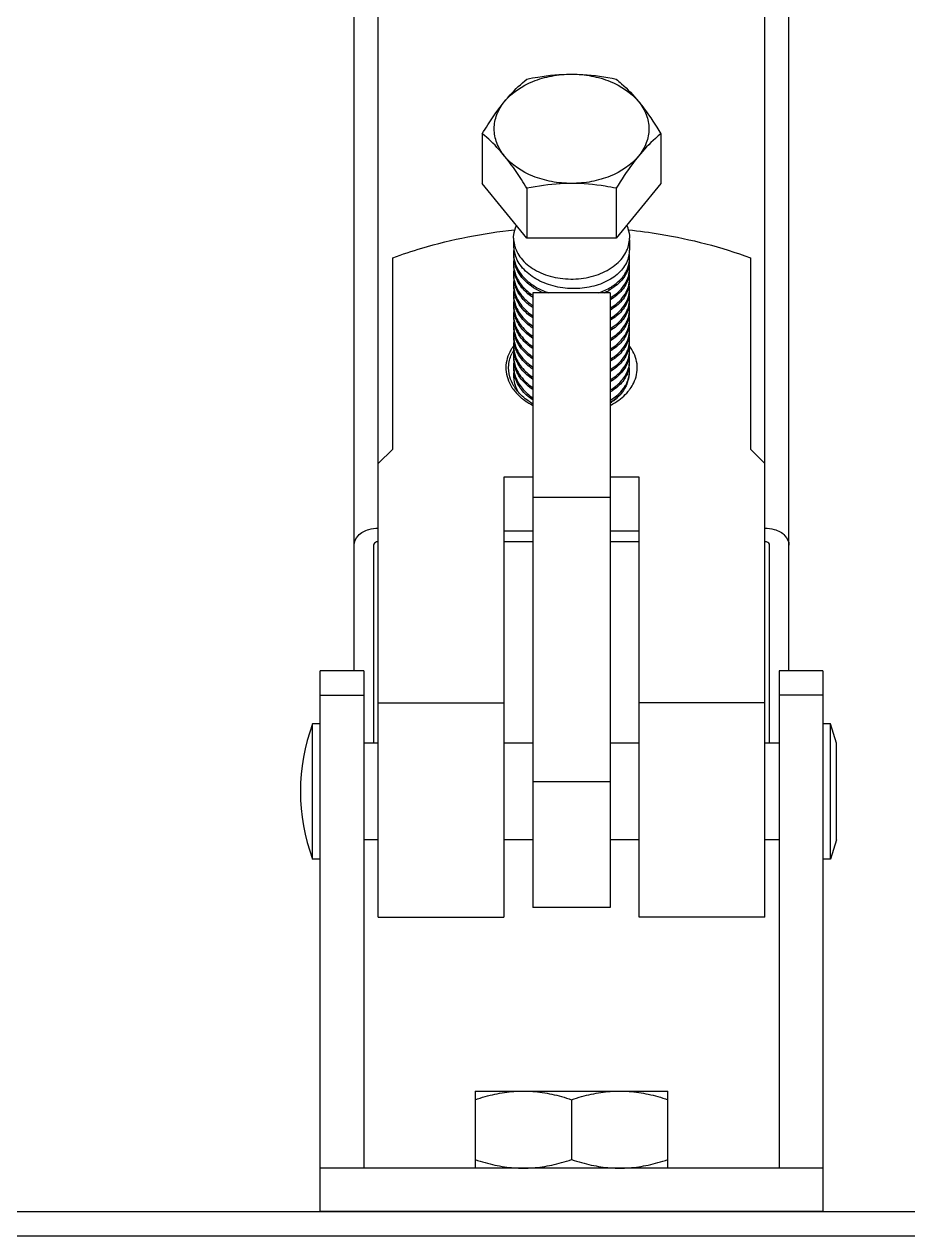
# Model space of a CAD drawing. Extents: x 921423 to 1291758, y 534425 to 1049953.
# Drawn here: x 1131997 to 1132414, y 853074 to 853646 of the extents above; entities that cross this region are included whole.
import ezdxf

# ---------------------------------------------------------------- set-up
doc = ezdxf.new("R2010")
doc.units = 0
doc.header["$LTSCALE"] = 1000
doc.header["$MEASUREMENT"] = 0
doc.layers.add('02___PRT_ALL_AXES', color=7, linetype='Continuous')

msp = doc.modelspace()

# ---------------------------------------------------------------- linework, layer by layer
at = {"color": 0, "linetype": 'Continuous'}
for p, q in [((1132164.11, 853224.68), (1132164.11, 855745.38)), ((1132346.24, 853224.68), (1132346.24, 855745.38)), ((1132152.73, 853340.79), (1132152.73, 855653.75)), ((1132357.62, 853340.79), (1132357.62, 855653.75)), ((1132234.14, 853544.75), (1132213.11, 853570.51)), ((1132297.23, 853570.51), (1132276.2, 853544.75)), ((1132227.85, 853544.75), (1132227.85, 853541.44)), ((1132276.2, 853544.75), (1132234.14, 853544.75)), ((1132282.49, 853543.86), (1132282.49, 853539.99)), ((1132236.96, 853519), (1132236.96, 853229.24)), ((1132273.39, 853519), (1132236.96, 853519)), ((1132273.39, 853519), (1132273.39, 853229.24)), ((1132223.3, 853432.07), (1132223.3, 853224.68)), ((1132287.05, 853224.68), (1132287.05, 853432.07)), ((1132273.39, 853422.41), (1132236.96, 853422.41)), ((1132161.83, 853400.02), (1132161.83, 853306.64)), ((1132236.96, 853401.63), (1132223.3, 853401.63)), ((1132287.05, 853401.63), (1132273.39, 853401.63)), ((1132348.51, 853306.64), (1132348.51, 853400.02)), ((1132136.79, 853085.81), (1132136.79, 853340.79)), ((1132157.28, 853340.79), (1132136.79, 853340.79)), ((1132157.28, 853340.79), (1132157.28, 853106.3)), ((1132353.07, 853340.79), (1132353.07, 853106.3)), ((1132373.55, 853340.79), (1132353.07, 853340.79)), ((1132373.55, 853340.79), (1132373.55, 853085.81)), ((1132136.79, 853329.32), (1132157.28, 853329.32)), ((1132164.11, 853325.73), (1132223.3, 853325.73)), ((1132346.24, 853325.73), (1132287.05, 853325.73)), ((1132373.55, 853329.32), (1132353.07, 853329.32)), ((1132273.39, 853288.43), (1132236.96, 853288.43)), ((1132273.39, 853229.24), (1132236.96, 853229.24)), ((1132164.11, 853224.68), (1132223.3, 853224.68)), ((1132346.24, 853224.68), (1132287.05, 853224.68)), ((1132373.55, 853106.3), (1132136.79, 853106.3)), ((1128927.18, 853085.81), (1132973.83, 853085.81)), ((1132373.55, 853085.81), (1132136.79, 853085.81)), ((1128927.18, 853074.43), (1132973.83, 853074.43))]:
    msp.add_line(p, q, dxfattribs=at)
for centre, radius, start, end in [((1132242.7, 853541.45), 14.85, 180.0172, 187.5263), ((1132242.7, 853537.57), 14.85, 172.4767, 179.9828), ((1132242.61, 853537.58), 14.75, 180.0033, 183.7097), ((1132242.7, 853536.62), 14.85, 180.0171, 187.5162), ((1132242.81, 853537.6), 14.96, 183.7176, 189.3715), ((1132243.05, 853541.5), 15.2, 187.5345, 194.2355), ((1132243.24, 853537.67), 15.4, 189.3992, 197.5126), ((1132243.43, 853541.59), 15.59, 194.2312, 197.4947), ((1132269.19, 853539.16), 13.32, 343.5884, 344.682), ((1132269.44, 853539.09), 13.06, 344.669, 351.1719), ((1132269.8, 853539.03), 12.69, 351.1779, 359.9739), ((1132269.8, 853535.16), 12.69, 0.0259, 8.8158), ((1132269.9, 853535.17), 12.59, 355.6602, 359.9953), ((1132242.7, 853532.75), 14.85, 172.4669, 179.9827), ((1132242.61, 853532.75), 14.75, 180.0033, 183.7097), ((1132242.7, 853531.79), 14.85, 180.0171, 187.5126), ((1132242.7, 853527.92), 14.85, 172.4631, 179.9827), ((1132242.81, 853532.77), 14.96, 183.7177, 189.3761), ((1132243.05, 853536.67), 15.2, 187.5245, 194.235), ((1132243.05, 853531.84), 15.2, 187.5209, 194.2339), ((1132243.24, 853532.84), 15.4, 189.4038, 197.5118), ((1132243.43, 853536.76), 15.59, 194.2307, 197.494), ((1132269.18, 853534.33), 13.32, 343.5989, 344.5702), ((1132269.43, 853534.26), 13.06, 344.5563, 351.2122), ((1132269.8, 853534.2), 12.69, 351.2194, 359.9742), ((1132269.8, 853530.33), 12.69, 0.0263, 8.8579), ((1132269.9, 853530.34), 12.59, 355.6611, 359.9953), ((1132242.61, 853527.92), 14.75, 180.0033, 183.7096), ((1132242.71, 853526.96), 14.85, 180.0175, 187.6997), ((1132242.7, 853523.09), 14.84, 172.6556, 179.9838), ((1132242.81, 853527.94), 14.96, 183.7176, 189.3666), ((1132243.04, 853527.01), 15.19, 187.7073, 194.2553), ((1132243.24, 853528.02), 15.4, 189.3943, 197.509), ((1132243.43, 853531.93), 15.59, 194.2295, 197.4912), ((1132269.19, 853529.5), 13.32, 343.5954, 344.6233), ((1132269.44, 853529.43), 13.06, 344.6099, 351.1927), ((1132269.8, 853529.38), 12.69, 351.1994, 359.9741), ((1132269.8, 853525.5), 12.69, 0.0262, 8.8377), ((1132269.8, 853524.55), 12.69, 351.2694, 359.9744), ((1132269.9, 853525.51), 12.59, 355.6607, 359.9953), ((1132242.61, 853523.09), 14.76, 180.0032, 183.7129), ((1132242.7, 853522.13), 14.84, 180.017, 187.4897), ((1132242.7, 853518.26), 14.85, 172.4401, 179.9826), ((1132242.61, 853518.26), 14.75, 180.0033, 183.7092), ((1132243.05, 853522.18), 15.2, 187.4986, 194.2976), ((1132243.44, 853527.11), 15.6, 194.2515, 197.5493), ((1132243.43, 853522.27), 15.59, 194.2926, 197.4838), ((1132251.88, 853539.97), 26.8, 234.5431, 235.9781), ((1132259.12, 853544.58), 28.03, 293.9112, 299.1389), ((1132269.4, 853524.61), 13.1, 343.5855, 351.2541), ((1132269.8, 853520.67), 12.69, 0.0268, 8.9098), ((1132269.8, 853519.72), 12.69, 351.19, 359.974), ((1132269.9, 853520.68), 12.59, 355.6625, 359.9952), ((1132242.7, 853517.3), 14.85, 180.0172, 187.5272), ((1132242.7, 853513.43), 14.85, 172.4781, 179.9829), ((1132242.61, 853513.43), 14.75, 180.0033, 183.7099), ((1132242.7, 853512.47), 14.85, 180.0171, 187.516), ((1132242.81, 853518.28), 14.96, 183.7171, 189.3545), ((1132242.82, 853513.45), 14.96, 183.718, 189.3919), ((1132243.05, 853517.35), 15.2, 187.5354, 194.237), ((1132243.24, 853518.36), 15.4, 189.3821, 197.5018), ((1132243.43, 853517.44), 15.59, 194.2327, 197.4988), ((1132251.29, 853534.3), 25.78, 230.2058, 236.0239), ((1132251.72, 853538.77), 26.52, 233.372, 235.9842), ((1132269.19, 853519.84), 13.32, 343.592, 344.6561), ((1132269.44, 853519.77), 13.06, 344.6429, 351.1837), ((1132269.44, 853514.95), 13.06, 344.6256, 351.1729), ((1132269.8, 853515.84), 12.69, 0.0261, 8.828), ((1132269.8, 853514.89), 12.69, 351.1792, 359.9739), ((1132269.8, 853511.01), 12.69, 0.0261, 8.8178), ((1132269.9, 853515.85), 12.59, 355.6605, 359.9953), ((1132242.7, 853508.6), 14.85, 172.4664, 179.9827), ((1132242.61, 853508.6), 14.75, 180.0033, 183.7095), ((1132242.69, 853507.64), 14.84, 180.0159, 187.2953), ((1132243.05, 853512.52), 15.2, 187.5244, 194.2433), ((1132243.24, 853513.53), 15.4, 189.4195, 197.5166), ((1132243.43, 853512.61), 15.59, 194.2388, 197.4871), ((1132269.19, 853515.01), 13.32, 343.5915, 344.6389), ((1132269.19, 853510.18), 13.32, 343.588, 344.6947), ((1132269.44, 853510.11), 13.05, 344.681, 351.3982), ((1132269.79, 853506.18), 12.7, 0.0269, 9.0376), ((1132269.81, 853510.06), 12.69, 351.4062, 359.9756), ((1132269.9, 853511.02), 12.59, 355.6606, 359.9953), ((1132242.71, 853503.77), 14.85, 172.2519, 179.9822), ((1132242.61, 853503.77), 14.75, 180.0033, 183.7097), ((1132242.7, 853502.81), 14.85, 180.0174, 187.5585), ((1132242.82, 853503.79), 14.96, 183.7179, 189.4168), ((1132243.04, 853507.69), 15.19, 187.3054, 194.2338), ((1132243.24, 853503.87), 15.4, 189.4441, 197.508), ((1132243.43, 853507.78), 15.59, 194.2287, 197.4903), ((1132269.19, 853505.35), 13.32, 343.5879, 344.6868), ((1132269.44, 853505.29), 13.06, 344.6738, 351.1655), ((1132269.8, 853505.23), 12.69, 351.1714, 359.9739), ((1132269.8, 853501.35), 12.69, 0.026, 8.8095), ((1132269.9, 853506.19), 12.59, 355.6601, 359.9953), ((1132269.9, 853501.36), 12.59, 355.6601, 359.9953), ((1132242.7, 853498.94), 14.84, 172.5089, 179.983), ((1132242.61, 853498.95), 14.75, 180.0033, 183.71), ((1132242.7, 853497.98), 14.85, 180.0173, 187.5417), ((1132242.7, 853494.11), 14.84, 172.4922, 179.9829), ((1132242.82, 853498.96), 14.96, 183.7181, 189.4118), ((1132243.05, 853502.86), 15.2, 187.5665, 194.2349), ((1132243.05, 853498.03), 15.2, 187.5498, 194.2366), ((1132243.24, 853499.04), 15.4, 189.4392, 197.5131), ((1132243.43, 853502.96), 15.59, 194.2307, 197.4953), ((1132269.19, 853500.52), 13.32, 343.5884, 344.6838), ((1132269.44, 853500.46), 13.06, 344.6709, 351.161), ((1132269.8, 853500.4), 12.69, 351.1669, 359.9738), ((1132269.8, 853496.52), 12.69, 0.0259, 8.8052), ((1132269.8, 853495.57), 12.69, 351.1498, 359.9737), ((1132269.9, 853496.53), 12.59, 355.6601, 359.9953), ((1132242.58, 853482.58), 18.56, 149.6288, 153.0459), ((1132243.51, 853482.03), 19.64, 144.6984, 149.6074), ((1132243.85, 853482.5), 18.5, 149.7827, 154.2158), ((1132244.24, 853481.52), 20.53, 143.7862, 144.7268), ((1132244.51, 853481.32), 20.87, 142.6417, 143.7856), ((1132242.61, 853494.12), 14.75, 180.0033, 183.71), ((1132242.71, 853493.15), 14.85, 180.0178, 187.7285), ((1132242.69, 853489.28), 14.84, 172.6842, 179.9839), ((1132242.82, 853494.13), 14.96, 183.7181, 189.3994), ((1132243.05, 853493.2), 15.2, 187.7358, 194.256), ((1132243.24, 853494.21), 15.4, 189.4269, 197.5161), ((1132243.43, 853498.13), 15.59, 194.2322, 197.4984), ((1132269.19, 853495.69), 13.32, 343.5902, 344.6963), ((1132269.44, 853495.63), 13.06, 344.6835, 351.1441), ((1132269.79, 853490.74), 12.7, 350.8622, 359.9725), ((1132269.8, 853491.69), 12.69, 0.0258, 8.7883), ((1132266.43, 853481.76), 20.12, 31.3992, 37.6511), ((1132269.9, 853491.7), 12.59, 355.6601, 359.9953), ((1132242.61, 853489.29), 14.76, 180.0032, 183.7136), ((1132242.7, 853488.32), 14.85, 180.0173, 187.5326), ((1132242.7, 853484.45), 14.85, 172.4833, 179.9829), ((1132242.61, 853484.46), 14.75, 180.0033, 183.71), ((1132243.05, 853488.37), 15.2, 187.5407, 194.2374), ((1132243.44, 853493.3), 15.61, 194.2521, 197.5526), ((1132243.43, 853488.47), 15.59, 194.233, 197.4998), ((1132269.39, 853490.81), 13.11, 343.5275, 350.8481), ((1132269.44, 853485.97), 13.06, 344.6577, 351.1775), ((1132269.8, 853485.91), 12.69, 351.1837, 359.9741), ((1132269.8, 853482.04), 12.69, 0.0261, 8.8216), ((1132269.81, 853486.87), 12.68, 0.0237, 8.4926), ((1132269.89, 853486.87), 12.6, 355.6539, 359.9955), ((1132242.7, 853483.49), 14.85, 180.0172, 187.5232), ((1132242.68, 853479.96), 14.83, 172.2924, 179.9976), ((1132242.65, 853479.96), 14.79, 180.0065, 180.7056), ((1132242.66, 853479.96), 14.8, 180.7056, 181.5071), ((1132242.68, 853479.96), 14.83, 181.5077, 183.7117), ((1132242.82, 853484.47), 14.96, 183.7181, 189.4003), ((1132242.72, 853479.97), 14.86, 183.7116, 184.9934), ((1132242.83, 853479.61), 14.97, 172.4824, 173.5218), ((1132242.86, 853483.51), 15.01, 187.5141, 187.9541), ((1132243.03, 853483.54), 15.18, 187.9652, 193.4371), ((1132243.09, 853484.52), 15.24, 189.4019, 194.1778), ((1132243.21, 853483.58), 15.36, 193.4293, 194.221), ((1132243.36, 853484.58), 15.52, 194.1744, 196.3707), ((1132243.36, 853483.62), 15.52, 194.2238, 196.3669), ((1132243.55, 853484.64), 15.72, 196.3686, 197.4941), ((1132243.76, 853484.71), 15.93, 197.4965, 199.6094), ((1132269.05, 853486.08), 13.47, 342.0934, 343.5943), ((1132268.25, 853481.74), 14.25, 343.6768, 350.2365), ((1132269.19, 853486.03), 13.32, 343.5952, 344.6709), ((1132268.62, 853481.68), 13.88, 350.2628, 351.4435), ((1132268.71, 853481.66), 13.78, 351.4427, 354.6137), ((1132268.79, 853481.65), 13.71, 354.6153, 357.5959), ((1132269.86, 853482.05), 12.63, 355.6631, 357.1611), ((1132269.9, 853482.04), 12.59, 357.1614, 358.249), ((1132269.95, 853482.04), 12.54, 358.6385, 359.9996), ((1132269.93, 853482.04), 12.57, 358.2492, 358.6388), ((1132243.57, 853485.18), 19.71, 212.4718, 213.2901), ((1132243.84, 853485.36), 20.04, 213.2921, 214.8225), ((1132244.12, 853485.55), 20.37, 214.8205, 215.6203), ((1132245.05, 853486.25), 21.54, 215.6772, 222.2996), ((1132243.88, 853484.55), 18.57, 209.9444, 210.4082), ((1132244.02, 853484.64), 18.74, 210.4086, 211.1815), ((1132244.28, 853484.79), 19.04, 211.1834, 212.6338), ((1132244.54, 853484.96), 19.34, 212.632, 213.3926), ((1132245.31, 853485.48), 20.27, 213.4307, 218.9145), ((1132267.42, 853482.92), 15.24, 330.0753, 332.0971), ((1132268.22, 853482.51), 14.34, 332.0355, 341.0874), ((1132267.47, 853481.98), 15.06, 335.2209, 343.6462), ((1132265.3, 853486.26), 21.54, 320.1215, 321.9475), ((1132265.88, 853485.81), 20.81, 321.9452, 324.2138), ((1132246.15, 853487.22), 23.01, 222.2513, 223.81), ((1132247.3, 853488.35), 24.61, 223.8574, 229.5616), ((1132248.66, 853489.93), 26.7, 229.5323, 233.034), ((1132249.39, 853490.89), 27.91, 233.0208, 234.7383), ((1132260.9, 853488.37), 24.48, 300.8885, 306.3328), ((1132260.29, 853487.88), 24.59, 302.3946, 308.2724), ((1132261.99, 853486.85), 22.6, 306.3752, 308.8719), ((1132261.45, 853486.39), 22.7, 308.3207, 310.7912)]:
    msp.add_arc(centre, radius, start, end, dxfattribs=at)
for points, knots in [([(1132281.96, 853535.39), (1132281.33, 853533.25), (1132278.78, 853529), (1132272.57, 853524.36), (1132264.55, 853521.44), (1132255.56, 853520.55), (1132246.51, 853521.78), (1132238.36, 853525.05), (1132231.97, 853530.09), (1132229.28, 853534.61), (1132228.56, 853536.9)], [0, 0, 0, 0, 0.1028, 0.219577, 0.350442, 0.49027, 0.631417, 0.766201, 0.889254, 1, 1, 1, 1]), ([(1132228.56, 853533.04), (1132229.05, 853531.47), (1132230.6, 853528.38), (1132234.18, 853524.4), (1132238.87, 853521.14), (1132242.49, 853519.57), (1132244.4, 853518.93)], [0, 0, 0, 0, 0.224612, 0.465352, 0.724449, 1, 1, 1, 1]), ([(1132241.83, 853518.94), (1132238.71, 853520.28), (1132233.16, 853523.7), (1132229.46, 853529.23), (1132228.56, 853532.07)], [0, 0, 0, 0, 0.53219, 1, 1, 1, 1]), ([(1132268.06, 853518.96), (1132270.05, 853519.65), (1132273.73, 853521.34), (1132278.3, 853524.93), (1132281.41, 853529.29), (1132282.33, 853532.6), (1132282.46, 853534.21)], [0, 0, 0, 0, 0.284949, 0.545175, 0.781019, 1, 1, 1, 1]), ([(1132281.96, 853530.57), (1132281.34, 853528.44), (1132278.82, 853524.22), (1132274.96, 853521.32), (1132272.77, 853520.09)], [0, 0, 0, 0, 0.46845, 1, 1, 1, 1]), ([(1132228.56, 853528.21), (1132229.18, 853526.25), (1132231.29, 853522.39), (1132234.5, 853519.44), (1132236.33, 853518.14)], [0, 0, 0, 0, 0.477761, 1, 1, 1, 1]), ([(1132235.9, 853517.49), (1132234.17, 853518.77), (1132231.15, 853521.66), (1132229.15, 853525.37), (1132228.56, 853527.25)], [0, 0, 0, 0, 0.521279, 1, 1, 1, 1]), ([(1132273.46, 853516.63), (1132275.92, 853518.1), (1132279.21, 853520.89), (1132281.8, 853525.66), (1132282.36, 853528.16), (1132282.46, 853529.38)], [0, 0, 0, 0, 0.531925, 0.771628, 1, 1, 1, 1]), ([(1132281.96, 853525.74), (1132281.37, 853523.72), (1132279.06, 853519.72), (1132275.49, 853516.88), (1132273.46, 853515.66)], [0, 0, 0, 0, 0.470184, 1, 1, 1, 1]), ([(1132273.46, 853511.8), (1132275.92, 853513.27), (1132279.21, 853516.06), (1132281.8, 853520.83), (1132282.36, 853523.33), (1132282.46, 853524.55)], [0, 0, 0, 0, 0.531924, 0.771627, 1, 1, 1, 1]), ([(1132227.89, 853522.14), (1132228.03, 853519.92), (1132229.42, 853515.33), (1132232.47, 853511.7), (1132234.28, 853510.11)], [0, 0, 0, 0, 0.478758, 1, 1, 1, 1]), ([(1132228.56, 853523.38), (1132229.09, 853521.71), (1132230.78, 853518.39), (1132233.34, 853515.71), (1132234.79, 853514.5)], [0, 0, 0, 0, 0.48128, 1, 1, 1, 1]), ([(1132234.28, 853513.97), (1132232.95, 853515.14), (1132230.62, 853517.71), (1132229.06, 853520.83), (1132228.56, 853522.4)], [0, 0, 0, 0, 0.517488, 1, 1, 1, 1]), ([(1132281.96, 853520.91), (1132281.37, 853518.89), (1132279.06, 853514.89), (1132275.5, 853512.05), (1132273.47, 853510.84)], [0, 0, 0, 0, 0.470189, 1, 1, 1, 1]), ([(1132273.47, 853506.97), (1132275.92, 853508.44), (1132279.21, 853511.24), (1132281.8, 853516.01), (1132282.36, 853518.5), (1132282.46, 853519.73)], [0, 0, 0, 0, 0.531915, 0.771618, 1, 1, 1, 1]), ([(1132233.76, 853509.61), (1132232.56, 853510.74), (1132230.45, 853513.19), (1132229.02, 853516.11), (1132228.56, 853517.59)], [0, 0, 0, 0, 0.516175, 1, 1, 1, 1]), ([(1132228.56, 853513.73), (1132229.21, 853511.67), (1132231.48, 853507.63), (1132234.92, 853504.59), (1132236.88, 853503.27)], [0, 0, 0, 0, 0.476588, 1, 1, 1, 1]), ([(1132236.88, 853502.3), (1132234.92, 853503.63), (1132231.48, 853506.66), (1132229.21, 853510.7), (1132228.56, 853512.76)], [0, 0, 0, 0, 0.523421, 1, 1, 1, 1]), ([(1132236.9, 853511.95), (1132236.67, 853512.11), (1132235.76, 853512.74), (1132234.9, 853513.43), (1132234.28, 853513.97)], [0, 0, 0, 0, 0.254157, 1, 1, 1, 1]), ([(1132281.96, 853516.08), (1132281.37, 853514.06), (1132279.06, 853510.06), (1132275.49, 853507.22), (1132273.46, 853506)], [0, 0, 0, 0, 0.47018, 1, 1, 1, 1]), ([(1132273.46, 853502.14), (1132275.92, 853503.61), (1132279.21, 853506.4), (1132281.8, 853511.18), (1132282.36, 853513.67), (1132282.46, 853514.9)], [0, 0, 0, 0, 0.531925, 0.771625, 1, 1, 1, 1]), ([(1132227.89, 853507.65), (1132227.97, 853506.32), (1132228.52, 853503.62), (1132231.08, 853498.44), (1132234.39, 853495.3), (1132236.88, 853493.61)], [0, 0, 0, 0, 0.232557, 0.47421, 1, 1, 1, 1]), ([(1132228.56, 853508.89), (1132229.21, 853506.84), (1132231.48, 853502.79), (1132234.92, 853499.76), (1132236.88, 853498.44)], [0, 0, 0, 0, 0.476579, 1, 1, 1, 1]), ([(1132236.88, 853497.47), (1132234.92, 853498.8), (1132231.48, 853501.83), (1132229.21, 853505.88), (1132228.56, 853507.93)], [0, 0, 0, 0, 0.523412, 1, 1, 1, 1]), ([(1132236.88, 853507.13), (1132236.6, 853507.32), (1132235.52, 853508.09), (1132234.49, 853508.93), (1132233.76, 853509.61)], [0, 0, 0, 0, 0.254915, 1, 1, 1, 1]), ([(1132234.28, 853510.11), (1132234.48, 853509.93), (1132235.32, 853509.21), (1132236.21, 853508.55), (1132236.9, 853508.09)], [0, 0, 0, 0, 0.245893, 1, 1, 1, 1]), ([(1132281.96, 853511.25), (1132281.37, 853509.23), (1132279.06, 853505.23), (1132275.49, 853502.39), (1132273.46, 853501.18)], [0, 0, 0, 0, 0.470176, 1, 1, 1, 1]), ([(1132273.46, 853497.31), (1132275.92, 853498.78), (1132279.21, 853501.58), (1132281.8, 853506.35), (1132282.36, 853508.84), (1132282.46, 853510.07)], [0, 0, 0, 0, 0.531928, 0.771625, 1, 1, 1, 1]), ([(1132236.88, 853492.64), (1132234.92, 853493.97), (1132231.48, 853497), (1132229.21, 853501.05), (1132228.56, 853503.1)], [0, 0, 0, 0, 0.523413, 1, 1, 1, 1]), ([(1132281.96, 853506.42), (1132281.37, 853504.4), (1132279.06, 853500.4), (1132275.49, 853497.56), (1132273.46, 853496.35)], [0, 0, 0, 0, 0.470172, 1, 1, 1, 1]), ([(1132273.46, 853492.48), (1132275.92, 853493.95), (1132279.21, 853496.75), (1132281.8, 853501.52), (1132282.36, 853504.01), (1132282.46, 853505.24)], [0, 0, 0, 0, 0.531934, 0.771628, 1, 1, 1, 1]), ([(1132281.96, 853501.59), (1132281.37, 853499.57), (1132279.06, 853495.57), (1132275.49, 853492.73), (1132273.46, 853491.52)], [0, 0, 0, 0, 0.470172, 1, 1, 1, 1]), ([(1132228.56, 853499.24), (1132229.21, 853497.18), (1132231.48, 853493.14), (1132234.92, 853490.1), (1132236.88, 853488.78)], [0, 0, 0, 0, 0.476587, 1, 1, 1, 1]), ([(1132236.88, 853487.81), (1132234.92, 853489.14), (1132231.48, 853492.17), (1132229.21, 853496.22), (1132228.56, 853498.27)], [0, 0, 0, 0, 0.523415, 1, 1, 1, 1]), ([(1132273.46, 853487.65), (1132275.92, 853489.12), (1132279.21, 853491.92), (1132281.8, 853496.69), (1132282.36, 853499.18), (1132282.46, 853500.41)], [0, 0, 0, 0, 0.531934, 0.771628, 1, 1, 1, 1]), ([(1132281.96, 853496.76), (1132281.37, 853494.74), (1132279.06, 853490.74), (1132275.49, 853487.9), (1132273.46, 853486.69)], [0, 0, 0, 0, 0.470174, 1, 1, 1, 1]), ([(1132273.46, 853482.82), (1132275.92, 853484.29), (1132279.21, 853487.09), (1132281.8, 853491.86), (1132282.36, 853494.35), (1132282.46, 853495.58)], [0, 0, 0, 0, 0.531935, 0.77163, 1, 1, 1, 1]), ([(1132226.04, 853490.99), (1132224.76, 853488.48), (1132223.39, 853482.64), (1132225.41, 853477.01), (1132226.94, 853474.6)], [0, 0, 0, 0, 0.4965, 1, 1, 1, 1]), ([(1132226.09, 853479.31), (1132225.59, 853481.14), (1132225.24, 853485.05), (1132226.35, 853488.81), (1132227.19, 853490.55)], [0, 0, 0, 0, 0.495789, 1, 1, 1, 1]), ([(1132228.56, 853494.41), (1132229.21, 853492.35), (1132231.48, 853488.31), (1132234.92, 853485.27), (1132236.88, 853483.95)], [0, 0, 0, 0, 0.476585, 1, 1, 1, 1]), ([(1132236.88, 853482.99), (1132234.92, 853484.31), (1132231.48, 853487.34), (1132229.21, 853491.39), (1132228.56, 853493.44)], [0, 0, 0, 0, 0.523417, 1, 1, 1, 1]), ([(1132228.56, 853489.58), (1132229.21, 853487.52), (1132231.48, 853483.48), (1132234.92, 853480.45), (1132236.88, 853479.12)], [0, 0, 0, 0, 0.476583, 1, 1, 1, 1]), ([(1132281.96, 853491.93), (1132281.37, 853489.91), (1132279.06, 853485.91), (1132275.49, 853483.08), (1132273.46, 853481.86)], [0, 0, 0, 0, 0.470176, 1, 1, 1, 1]), ([(1132273.46, 853477.99), (1132275.92, 853479.47), (1132279.21, 853482.26), (1132281.8, 853487.03), (1132282.36, 853489.52), (1132282.46, 853490.75)], [0, 0, 0, 0, 0.531934, 0.771631, 1, 1, 1, 1]), ([(1132284.49, 853476.56), (1132285.66, 853478.98), (1132286.87, 853484.55), (1132285.02, 853489.92), (1132283.61, 853492.25)], [0, 0, 0, 0, 0.496527, 1, 1, 1, 1]), ([(1132227.89, 853488.33), (1132227.97, 853487), (1132228.52, 853484.29), (1132231.09, 853479.1), (1132234.41, 853475.96), (1132236.92, 853474.27)], [0, 0, 0, 0, 0.232505, 0.474134, 1, 1, 1, 1]), ([(1132236.88, 853473.33), (1132234.92, 853474.65), (1132231.48, 853477.68), (1132229.21, 853481.73), (1132228.56, 853483.78)], [0, 0, 0, 0, 0.523421, 1, 1, 1, 1]), ([(1132236.92, 853478.13), (1132234.95, 853479.46), (1132231.49, 853482.49), (1132229.22, 853486.54), (1132228.57, 853488.6)], [0, 0, 0, 0, 0.523464, 1, 1, 1, 1]), ([(1132281.96, 853487.09), (1132281.36, 853485.07), (1132279.04, 853481.06), (1132275.46, 853478.22), (1132273.42, 853477.01)], [0, 0, 0, 0, 0.470105, 1, 1, 1, 1]), ([(1132281.55, 853482.04), (1132281.67, 853482.35), (1132282.12, 853483.61), (1132282.38, 853484.93), (1132282.46, 853485.92)], [0, 0, 0, 0, 0.254035, 1, 1, 1, 1]), ([(1132236.88, 853468.5), (1132234.88, 853469.85), (1132231.36, 853472.96), (1132229.09, 853477.14), (1132228.47, 853479.25)], [0, 0, 0, 0, 0.523877, 1, 1, 1, 1]), ([(1132228.75, 853479.36), (1132229.44, 853477.41), (1132231.7, 853473.61), (1132235.01, 853470.73), (1132236.88, 853469.46)], [0, 0, 0, 0, 0.477487, 1, 1, 1, 1]), ([(1132273.42, 853473.14), (1132275.27, 853474.24), (1132278.53, 853476.77), (1132280.84, 853480.25), (1132281.55, 853482.04)], [0, 0, 0, 0, 0.527301, 1, 1, 1, 1]), ([(1132281.86, 853481.94), (1132281.23, 853479.98), (1132278.92, 853476.13), (1132275.44, 853473.38), (1132273.46, 853472.2)], [0, 0, 0, 0, 0.470876, 1, 1, 1, 1]), ([(1132281.79, 853477.86), (1132281.88, 853478.13), (1132282.2, 853479.18), (1132282.39, 853480.27), (1132282.46, 853481.09)], [0, 0, 0, 0, 0.252988, 1, 1, 1, 1]), ([(1132236.9, 853466.65), (1132236.17, 853467.07), (1132233.45, 853468.75), (1132231.02, 853470.91), (1132229.54, 853472.74)], [0, 0, 0, 0, 0.262319, 1, 1, 1, 1]), ([(1132273.39, 853465.88), (1132274.23, 853466.31), (1132277.34, 853468.08), (1132280.14, 853470.43), (1132281.83, 853472.45)], [0, 0, 0, 0, 0.263547, 1, 1, 1, 1]), ([(1132273.46, 853468.34), (1132274.23, 853468.8), (1132277.02, 853470.67), (1132279.4, 853473.19), (1132280.63, 853475.32)], [0, 0, 0, 0, 0.268013, 1, 1, 1, 1]), ([(1132281.15, 853475.67), (1132280.99, 853475.3), (1132280.29, 853473.81), (1132279.34, 853472.43), (1132278.54, 853471.48)], [0, 0, 0, 0, 0.242691, 1, 1, 1, 1]), ([(1132278.53, 853471.48), (1132278.36, 853471.28), (1132277.62, 853470.5), (1132276.81, 853469.77), (1132276.18, 853469.26)], [0, 0, 0, 0, 0.244707, 1, 1, 1, 1]), ([(1132152.73, 853400.02), (1132152.73, 853401.63), (1132154.45, 853405.18), (1132157.78, 853406.86), (1132159.65, 853407.42)], [0, 0, 0, 0, 0.452141, 1, 1, 1, 1]), ([(1132350.7, 853407.42), (1132352.57, 853406.86), (1132355.9, 853405.18), (1132357.62, 853401.63), (1132357.62, 853400.02)], [0, 0, 0, 0, 0.547859, 1, 1, 1, 1]), ([(1132164.11, 853401.63), (1132163.82, 853401.63), (1132162.87, 853401.53), (1132161.83, 853400.7), (1132161.83, 853400.02)], [0, 0, 0, 0, 0.29846, 1, 1, 1, 1]), ([(1132348.51, 853400.02), (1132348.51, 853400.7), (1132347.47, 853401.53), (1132346.53, 853401.63), (1132346.24, 853401.63)], [0, 0, 0, 0, 0.70154, 1, 1, 1, 1])]:
    msp.add_open_spline(points, degree=3, knots=knots, dxfattribs=at)
for points in [[(1132227.79, 853475.28), (1132227.06, 853476.54), (1132226.48, 853477.91), (1132226.09, 853479.31)], [(1132227.91, 853478.67), (1132228.01, 853477.58), (1132228.23, 853476.48), (1132228.56, 853475.43)], [(1132228.56, 853475.43), (1132228.84, 853474.53), (1132229.21, 853473.64), (1132229.65, 853472.8)], [(1132282.76, 853473.64), (1132283.42, 853474.56), (1132284.01, 853475.54), (1132284.49, 853476.56)], [(1132233.28, 853468.1), (1132234.42, 853467.3), (1132235.61, 853466.58), (1132236.84, 853465.94)], [(1132278.54, 853471.48), (1132277.85, 853470.66), (1132277.09, 853469.9), (1132276.28, 853469.2)], [(1132159.65, 853407.42), (1132161.09, 853407.86), (1132162.61, 853408.07), (1132164.11, 853408.07)], [(1132346.24, 853408.07), (1132347.74, 853408.07), (1132349.26, 853407.86), (1132350.7, 853407.42)]]:
    msp.add_open_spline(points, degree=3, dxfattribs=at)
at = {"layer": '02___PRT_ALL_AXES', "color": 0, "linetype": 'Continuous'}
for p, q in [((1132213.11, 853593.97), (1132213.11, 853570.51)), ((1132297.23, 853593.97), (1132297.23, 853570.51)), ((1132234.14, 853568.21), (1132234.14, 853544.75)), ((1132276.2, 853568.21), (1132276.2, 853544.75)), ((1132227.85, 853544.75), (1132227.85, 853541.44)), ((1132282.49, 853543.86), (1132282.49, 853539.03)), ((1132170.94, 853445.31), (1132170.94, 853535.46)), ((1132339.41, 853535.46), (1132339.41, 853445.31)), ((1132164.11, 853438.41), (1132170.94, 853445.31)), ((1132339.41, 853445.31), (1132346.24, 853438.41)), ((1132236.96, 853432.07), (1132223.3, 853432.07)), ((1132287.05, 853432.07), (1132273.39, 853432.07)), ((1132236.96, 853406.64), (1132223.3, 853406.64)), ((1132287.05, 853406.64), (1132273.39, 853406.64)), ((1132133.15, 853252), (1132133.15, 853315.75)), ((1132136.79, 853315.75), (1132133.15, 853315.75)), ((1132377.2, 853315.75), (1132373.55, 853315.75)), ((1132377.2, 853252), (1132377.2, 853315.75)), ((1132380.07, 853306.64), (1132377.2, 853315.75)), ((1132164.11, 853306.64), (1132157.28, 853306.64)), ((1132236.96, 853306.64), (1132223.3, 853306.64)), ((1132287.05, 853306.64), (1132273.39, 853306.64)), ((1132353.07, 853306.64), (1132346.24, 853306.64)), ((1132380.07, 853261.11), (1132380.07, 853306.64)), ((1132164.11, 853261.11), (1132157.28, 853261.11)), ((1132236.96, 853261.11), (1132223.3, 853261.11)), ((1132287.05, 853261.11), (1132273.39, 853261.11)), ((1132353.07, 853261.11), (1132346.24, 853261.11)), ((1132380.07, 853261.11), (1132377.2, 853252)), ((1132136.79, 853252), (1132133.15, 853252)), ((1132377.2, 853252), (1132373.55, 853252)), ((1132209.74, 853142.65), (1132209.74, 853106.3)), ((1132209.74, 853142.65), (1132300.61, 853142.65)), ((1132300.61, 853106.3), (1132300.61, 853142.65)), ((1132255.17, 853138.59), (1132255.17, 853110.36))]:
    msp.add_line(p, q, dxfattribs=at)
for centre, radius, start, end in [((1132241.77, 853544.77), 13.91, 180.0785, 193.6173), ((1132242.16, 853544.86), 14.32, 193.5883, 195.7068), ((1132268.85, 853544.76), 13.64, 356.2826, 359.9965), ((1132218.45, 853283.88), 91.06, 159.5127, 200.4873)]:
    msp.add_arc(centre, radius, start, end, dxfattribs=at)
for points, knots in [([(1132223.63, 853609.15), (1132227.07, 853613.36), (1132234.57, 853618.24), (1132245.78, 853621.45), (1132252.02, 853622.02), (1132255.17, 853622.02)], [0, 0, 0, 0, 0.467191, 0.729101, 1, 1, 1, 1]), ([(1132234.14, 853619.72), (1132235.86, 853620.07), (1132242.8, 853621.36), (1132249.87, 853622.02), (1132255.17, 853622.02)], [0, 0, 0, 0, 0.248025, 1, 1, 1, 1]), ([(1132255.17, 853622.02), (1132256.95, 853622.02), (1132264.01, 853621.81), (1132271.03, 853620.78), (1132276.2, 853619.72)], [0, 0, 0, 0, 0.251885, 1, 1, 1, 1]), ([(1132255.17, 853622.02), (1132258.33, 853622.02), (1132264.56, 853621.45), (1132275.77, 853618.24), (1132283.28, 853613.36), (1132286.72, 853609.15)], [0, 0, 0, 0, 0.270899, 0.532809, 1, 1, 1, 1]), ([(1132223.63, 853609.15), (1132224.49, 853610.2), (1132227.73, 853613.99), (1132231.35, 853617.44), (1132234.14, 853619.72)], [0, 0, 0, 0, 0.2742, 1, 1, 1, 1]), ([(1132276.2, 853619.72), (1132277.08, 853619.01), (1132280.86, 853615.77), (1132284.29, 853612.12), (1132286.72, 853609.15)], [0, 0, 0, 0, 0.227749, 1, 1, 1, 1]), ([(1132213.11, 853593.97), (1132213.96, 853595.35), (1132217.23, 853600.56), (1132220.76, 853605.63), (1132223.63, 853609.15)], [0, 0, 0, 0, 0.26296, 1, 1, 1, 1]), ([(1132223.63, 853583.39), (1132222.11, 853585.25), (1132219.65, 853589.32), (1132218.31, 853596.27), (1132219.65, 853603.22), (1132222.11, 853607.29), (1132223.63, 853609.15)], [0, 0, 0, 0, 0.257484, 0.5, 0.742516, 1, 1, 1, 1]), ([(1132286.72, 853609.15), (1132287.63, 853608.03), (1132291.41, 853603.16), (1132294.77, 853597.99), (1132297.23, 853593.97)], [0, 0, 0, 0, 0.234887, 1, 1, 1, 1]), ([(1132286.72, 853609.15), (1132288.24, 853607.29), (1132290.7, 853603.22), (1132292.04, 853596.27), (1132290.7, 853589.32), (1132288.24, 853585.25), (1132286.72, 853583.39)], [0, 0, 0, 0, 0.257484, 0.5, 0.742516, 1, 1, 1, 1]), ([(1132223.63, 853583.39), (1132222.76, 853584.45), (1132219.53, 853588.23), (1132215.91, 853591.68), (1132213.11, 853593.97)], [0, 0, 0, 0, 0.2742, 1, 1, 1, 1]), ([(1132297.23, 853593.97), (1132296.36, 853593.25), (1132292.57, 853590.02), (1132289.15, 853586.37), (1132286.72, 853583.39)], [0, 0, 0, 0, 0.227749, 1, 1, 1, 1]), ([(1132255.17, 853570.51), (1132252.02, 853570.51), (1132245.78, 853571.09), (1132234.57, 853574.29), (1132227.07, 853579.17), (1132223.63, 853583.39)], [0, 0, 0, 0, 0.270899, 0.532809, 1, 1, 1, 1]), ([(1132234.14, 853568.21), (1132233.3, 853569.59), (1132230.03, 853574.81), (1132226.5, 853579.87), (1132223.63, 853583.39)], [0, 0, 0, 0, 0.26296, 1, 1, 1, 1]), ([(1132286.72, 853583.39), (1132283.28, 853579.17), (1132275.77, 853574.29), (1132264.56, 853571.09), (1132258.33, 853570.51), (1132255.17, 853570.51)], [0, 0, 0, 0, 0.467191, 0.729101, 1, 1, 1, 1]), ([(1132286.72, 853583.39), (1132285.8, 853582.27), (1132282.03, 853577.4), (1132278.66, 853572.23), (1132276.2, 853568.21)], [0, 0, 0, 0, 0.234887, 1, 1, 1, 1]), ([(1132255.17, 853570.51), (1132253.39, 853570.51), (1132246.33, 853570.3), (1132239.32, 853569.27), (1132234.14, 853568.21)], [0, 0, 0, 0, 0.251885, 1, 1, 1, 1]), ([(1132276.2, 853568.21), (1132274.49, 853568.56), (1132267.55, 853569.85), (1132260.48, 853570.51), (1132255.17, 853570.51)], [0, 0, 0, 0, 0.248025, 1, 1, 1, 1]), ([(1132170.94, 853535.46), (1132175.46, 853537.12), (1132194.11, 853543.31), (1132213.54, 853547.09), (1132228.29, 853548.65)], [0, 0, 0, 0, 0.245009, 1, 1, 1, 1]), ([(1132227.85, 853544.75), (1132227.85, 853545.26), (1132227.97, 853547.3), (1132228.54, 853549.31), (1132229.18, 853550.71)], [0, 0, 0, 0, 0.246881, 1, 1, 1, 1]), ([(1132281.16, 853550.71), (1132281.38, 853550.23), (1132282.14, 853548.34), (1132282.49, 853546.27), (1132282.49, 853544.75)], [0, 0, 0, 0, 0.255771, 1, 1, 1, 1]), ([(1132282.05, 853548.65), (1132287.03, 853548.13), (1132306.5, 853545.49), (1132325.67, 853540.53), (1132339.41, 853535.46)], [0, 0, 0, 0, 0.254647, 1, 1, 1, 1]), ([(1132228.38, 853540.99), (1132229.05, 853538.6), (1132231.85, 853533.88), (1132238.72, 853528.82), (1132247.51, 853525.78), (1132257.2, 853525.08), (1132266.66, 853526.78), (1132274.76, 853530.69), (1132279.74, 853535.71), (1132281.92, 853540.32), (1132282.39, 853542.7), (1132282.46, 853543.87)], [0, 0, 0, 0, 0.10787, 0.229941, 0.365588, 0.508322, 0.649135, 0.779671, 0.895471, 0.948703, 1, 1, 1, 1])]:
    msp.add_open_spline(points, degree=3, knots=knots, dxfattribs=at)
for points, start_tangent, end_tangent in [([(1132209.74, 853138.59), (1132214.48, 853140.04), (1132219.05, 853141.17), (1132223.54, 853141.98), (1132228, 853142.48), (1132232.46, 853142.65)], (0.948683, 0.316228), (1, 0)), ([(1132232.46, 853142.65), (1132236.91, 853142.48), (1132241.38, 853141.98), (1132245.87, 853141.17), (1132250.44, 853140.04), (1132255.17, 853138.59)], (1, -0.000001), (0.948683, -0.316228)), ([(1132255.17, 853138.59), (1132259.91, 853140.04), (1132264.48, 853141.17), (1132268.97, 853141.98), (1132273.43, 853142.48), (1132277.89, 853142.65)], (0.948683, 0.316228), (1, 0)), ([(1132277.89, 853142.65), (1132282.35, 853142.48), (1132286.81, 853141.98), (1132291.3, 853141.17), (1132295.87, 853140.04), (1132300.61, 853138.59)], (1, -0.000001), (0.948683, -0.316228)), ([(1132209.74, 853110.36), (1132214.48, 853108.91), (1132219.05, 853107.78), (1132223.54, 853106.97), (1132228, 853106.47), (1132232.46, 853106.3)], (0.948683, -0.316228), (1, 0)), ([(1132232.46, 853106.3), (1132236.91, 853106.47), (1132241.38, 853106.97), (1132245.87, 853107.78), (1132250.44, 853108.91), (1132255.17, 853110.36)], (1, 0.000001), (0.948683, 0.316228)), ([(1132255.17, 853110.36), (1132259.91, 853108.91), (1132264.48, 853107.78), (1132268.97, 853106.97), (1132273.43, 853106.47), (1132277.89, 853106.3)], (0.948683, -0.316228), (1, 0)), ([(1132277.89, 853106.3), (1132282.35, 853106.47), (1132286.81, 853106.97), (1132291.3, 853107.78), (1132295.87, 853108.91), (1132300.61, 853110.36)], (1, 0.000001), (0.948683, 0.316228))]:
    msp.add_spline(points, degree=3, dxfattribs=dict(at, start_tangent=start_tangent, end_tangent=end_tangent))

doc.saveas('drawing.dxf')
